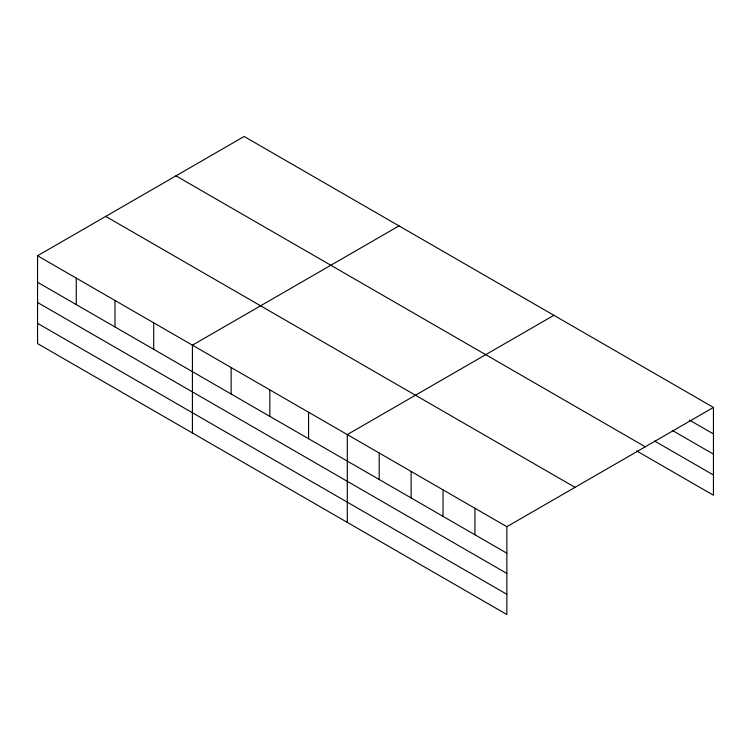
<?xml version="1.0" encoding="UTF-8"?>
<svg xmlns="http://www.w3.org/2000/svg" width="751" height="751" viewBox="0 0 751 751"><rect width="100%" height="100%" fill="white"/><g stroke="black" fill="none" stroke-linecap="round" stroke-linejoin="round"><path stroke-width="1.13" d="M506.85 573.435L506.85 526.704L37.55 255.762L37.55 343.573L506.85 614.515L506.85 573.435L37.55 302.493M636.66 450.91L713.45 495.238L713.45 407.427L244.15 136.485L37.55 255.762M399.016 225.891L192.416 345.169L192.416 432.98M553.891 315.307L347.291 434.585L347.291 522.396M506.85 526.704L713.45 407.427M689.512 420.109L713.45 433.928M672.558 430.558L713.45 454.158M654.609 441.034L713.45 475.007M175.969 175.847L645.269 446.789M105.731 216.401L575.031 487.352M37.55 282.254L506.85 553.205M37.55 323.334L506.85 594.285M474.942 508.286L474.942 534.778M443.024 489.859L443.024 516.359M411.116 471.431L411.116 497.932M379.199 453.013L379.199 479.504M308.577 412.233L308.577 438.734M269.853 389.882L269.853 416.373M231.139 367.53L231.139 394.022M153.702 322.817L153.702 349.318M114.987 300.466L114.987 326.967M76.264 278.114L76.264 304.606"/></g></svg>
